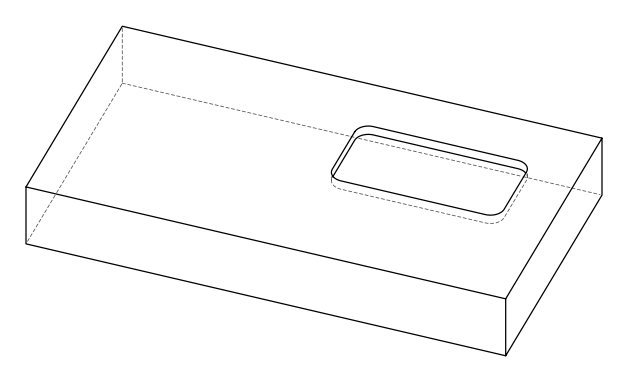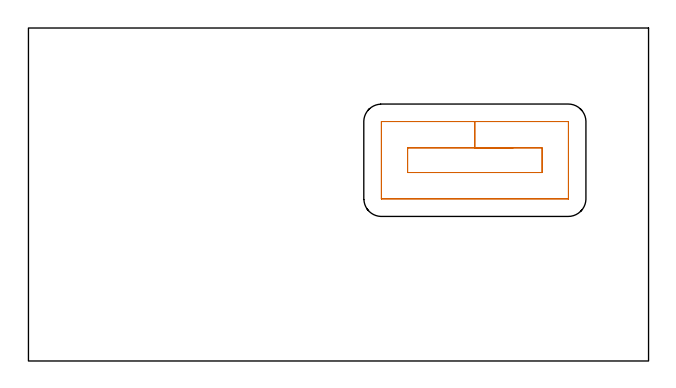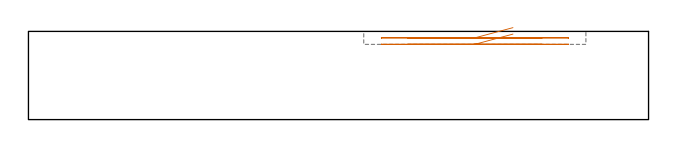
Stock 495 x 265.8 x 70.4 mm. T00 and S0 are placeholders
(PLAN: 1 operations, 0 tool changes, 3 min)
(1 MILL_RECTANGULAR_POCKET | POCKET_RECTANGULAR_STRAIGHT | UGT0201_006 | Follow Part, ap 7, ae 75% | 3.05 min | 162087 mm3)
(TOOL UGT0201_006 | End Mill 28 mm | D28 FL25 Z2)
(OP 1 MILL_RECTANGULAR_POCKET)
G17 G21 G94 G90
T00 M6
G54
G17 G0 G90 X386.766 Y170.1 S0 M3
G43 Z80.4 H0
Z73.4
G94 G1 X356.35 Z65.25 F250.
X302.7 F500.
Y150.4
X410.
Y170.1
X356.35
Y191.1
X281.8
X281.745 Y191.095
X281.705 Y191.055
X281.7 Y191.
Y129.5
X281.705 Y129.445
X281.745 Y129.405
X281.8 Y129.4
X430.9
X430.955 Y129.405
X430.995 Y129.445
X431. Y129.5
Y191.
X430.995 Y191.055
X430.955 Y191.095
X430.9 Y191.1
X356.35
X355.35
G0 X386.766 Y170.1 Z68.25
G1 X356.35 Z60.1 F250.
X302.7 F500.
Y150.4
X410.
Y170.1
X356.35
Y191.1
X281.8
X281.745 Y191.095
X281.705 Y191.055
X281.7 Y191.
Y129.5
X281.705 Y129.445
X281.745 Y129.405
X281.8 Y129.4
X430.9
X430.955 Y129.405
X430.995 Y129.445
X431. Y129.5
Y191.
X430.995 Y191.055
X430.955 Y191.095
X430.9 Y191.1
X356.35
X355.35
G0 Z80.4
M5
M2
